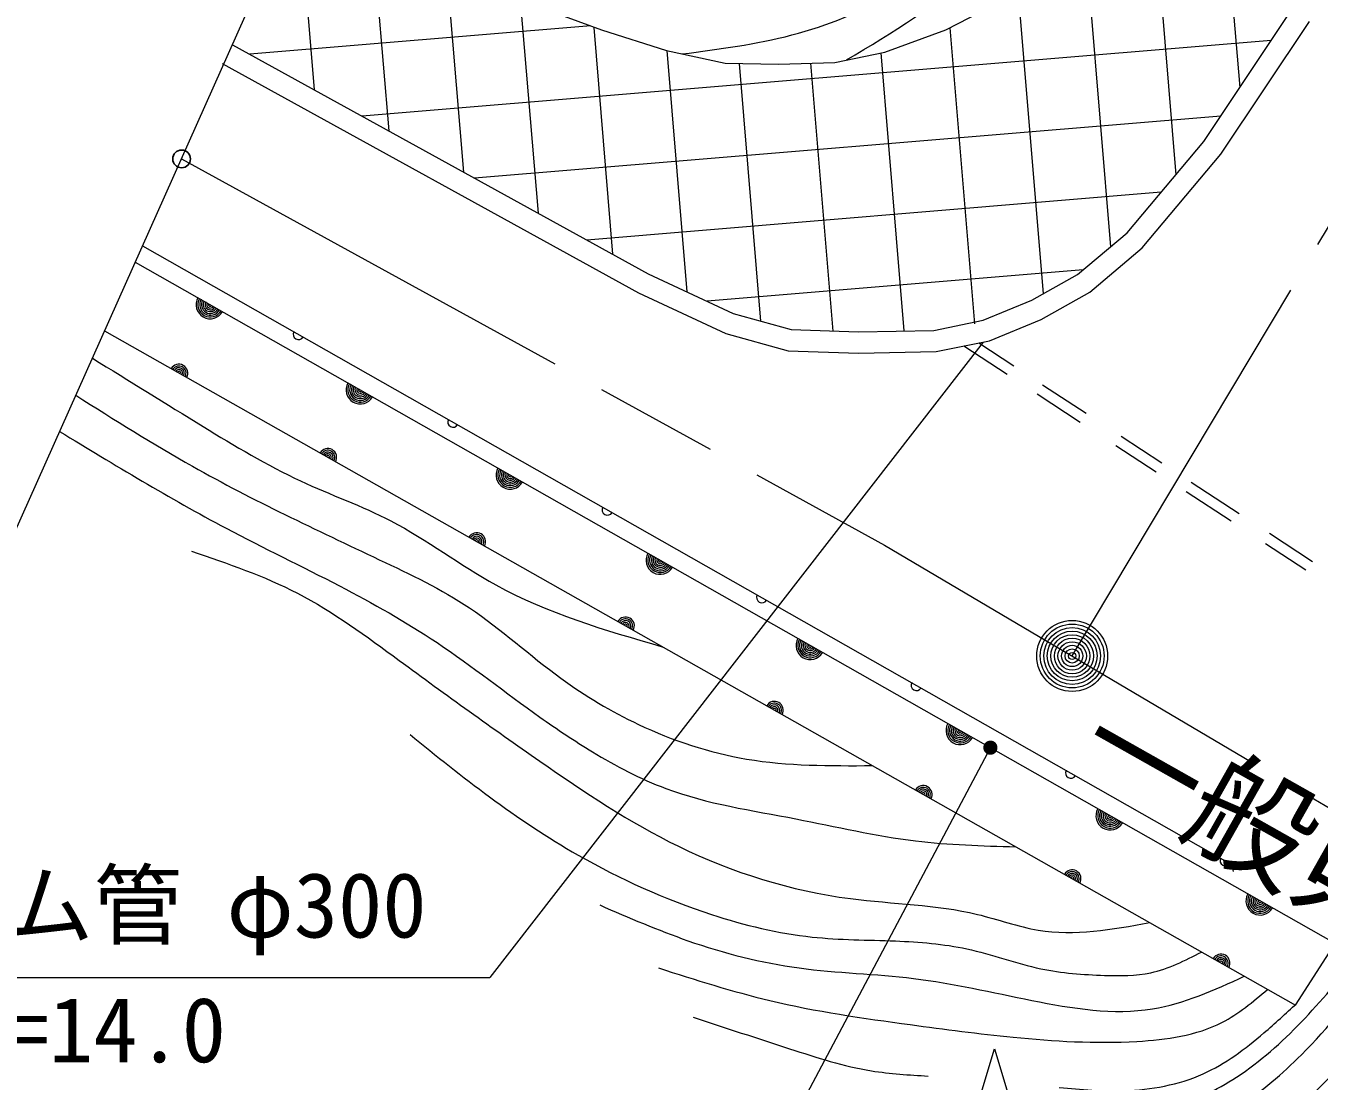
# Model space of a CAD drawing. Units: millimetres, scale not verified. Extents: x 40000 to 680000, y 20000 to 380000.
# Drawn here: x 481852 to 518294, y 261849 to 291572 of the extents above; entities that cross this region are included whole.
import ezdxf
from ezdxf.enums import TextEntityAlignment as Align

# ---------------------------------------------------------------- set-up
doc = ezdxf.new("R2010")
doc.units = ezdxf.units.MM
doc.header["$LTSCALE"] = 1000
doc.header["$PDMODE"] = 32
doc.header["$PDSIZE"] = 500
doc.linetypes.add('CHAIN', pattern=[18.5, 12, -1.5, 3.5, -1.5])
for name, color, linetype, lineweight in [('M-BGD', 7, 'Continuous', 13), ('M-BMK', 2, 'CHAIN', 13), ('M-BMK-SRVR', 3, 'Continuous', 13), ('M-STR-HTXT', 7, 'Continuous', 13), ('M-STR-STR3', 7, 'Continuous', 13), ('M-STR-STRC', 7, 'Continuous', 13)]:
    doc.layers.add(name, color=color, linetype=linetype, lineweight=lineweight)
doc.layers.add('M-OTRS', color=6, linetype='Continuous')
doc.styles.add('ＭＳ ゴシック', font='')
doc.styles.get('ＭＳ ゴシック').set_extended_font_data('MS Gothic')

# ---------------------------------------------------------------- blocks, each defined once
blk = doc.blocks.new('filled_dot')
at = {"color": 0, "linetype": 'Continuous', "lineweight": -2, "const_width": 1.25}
blk.add_lwpolyline([(-0.625, 0, 1), (0.625, 0, 1)], format="xyb", close=True, dxfattribs=at)

msp = doc.modelspace()

# ---------------------------------------------------------------- linework, layer by layer
at = {"layer": 'M-BGD'}
for p, q in [((515363, 298181), (516057, 289836)), ((513559, 295747), (514255, 287379)), ((489329, 294678), (498072, 291459)), ((489572, 294588), (489973, 289774)), ((491643, 293826), (492076, 288615)), ((511705, 293910), (512417, 285350)), ((493713, 293064), (494180, 287456)), ((495783, 292302), (496283, 286297)), ((509807, 292594), (510520, 284025)), ((507776, 291460), (508782, 291975)), ((515043, 288318), (517506, 292004)), ((497771, 291570), (488163, 290771)), ((515523, 287958), (518021, 291694)), ((497855, 291528), (498386, 285138)), ((498072, 291459), (499905, 290878)), ((506054, 290834), (507776, 291460)), ((507890, 291518), (508584, 283179)), ((487674, 291040), (499385, 284587)), ((516941, 291158), (491328, 289027)), ((499905, 290878), (501560, 290520)), ((499916, 290875), (500481, 284079)), ((504646, 290543), (506054, 290834)), ((505942, 290811), (506593, 282979)), ((487384, 290515), (499114, 284051)), ((501560, 290520), (503058, 290498)), ((501953, 290515), (502556, 283259)), ((503058, 290498), (504646, 290543)), ((503959, 290524), (504587, 282977)), ((515520, 289033), (494492, 287283)), ((512884, 285745), (515043, 288318)), ((513310, 285319), (515523, 287958)), ((513842, 286886), (497656, 285540)), ((511488, 284567), (512884, 285745)), ((485141, 285380), (515650, 268058)), ((511832, 284071), (513310, 285319)), ((484936, 284921), (536717, 255521)), ((511642, 284696), (501051, 283815)), ((499385, 284587), (501784, 283475)), ((510202, 283847), (511488, 284567)), ((499114, 284051), (501576, 282910)), ((510464, 283306), (511832, 284071)), ((508828, 283280), (510202, 283847)), ((501784, 283475), (503420, 283017)), ((507433, 282996), (508828, 283280)), ((509004, 282703), (510464, 283306)), ((484068, 282979), (517626, 263989)), ((501576, 282910), (503328, 282420)), ((503420, 283017), (505317, 282952)), ((505317, 282952), (507433, 282996)), ((507499, 282397), (509004, 282703)), ((508283, 282557), (509502, 281760)), ((508701, 282642), (509691, 281994)), ((503328, 282420), (505313, 282352)), ((505313, 282352), (507499, 282397)), ((510502, 281463), (511729, 280661)), ((510347, 281207), (511558, 280414)), ((512720, 280013), (513865, 279264)), ((512563, 279757), (513706, 279009)), ((514548, 278458), (515812, 277631)), ((514692, 278722), (516045, 277837)), ((516785, 276995), (517919, 276252)), ((516898, 277279), (518107, 276488)), ((517626, 263989), (518744, 265726)), ((508546, 260763), (509146, 262763)), ((509146, 262763), (509746, 260763))]:
    msp.add_line(p, q, dxfattribs=at)
for radius in [1000, 900, 800, 700, 600, 500, 400, 300, 200, 100]:
    msp.add_circle((511335, 273824), radius, dxfattribs=at)
for centre, radius, start, end in [((487049, 283722), 400, 150.413, 330.413), ((487049, 283722), 400, 150.413, 330.413), ((487049, 283722), 350, 150.413, 330.413), ((487049, 283722), 300, 150.413, 330.413), ((487049, 283722), 250, 150.413, 330.413), ((487049, 283722), 200, 150.413, 330.413), ((487049, 283722), 150, 150.413, 330.413), ((487049, 283722), 100, 150.413, 330.413), ((487049, 283722), 50, 150.413, 330.413), ((489535, 282885), 150, 150.413, 330.413), ((486165, 281792), 250, 330.4957, 150.4957), ((486165, 281792), 200, 330.4957, 150.4957), ((486165, 281792), 150, 330.4957, 150.4957), ((486165, 281792), 100, 330.4957, 150.4957), ((486165, 281792), 50, 330.4957, 150.4957), ((491275, 281322), 400, 150.413, 330.413), ((491275, 281322), 400, 150.413, 330.413), ((491275, 281322), 350, 150.413, 330.413), ((491275, 281322), 300, 150.413, 330.413), ((491275, 281322), 250, 150.413, 330.413), ((491275, 281322), 200, 150.413, 330.413), ((491275, 281322), 150, 150.413, 330.413), ((491275, 281322), 100, 150.413, 330.413), ((491275, 281322), 50, 150.413, 330.413), ((493888, 280414), 150, 150.413, 330.413), ((490360, 279418), 250, 330.4957, 150.4957), ((490360, 279418), 200, 330.4957, 150.4957), ((490360, 279418), 150, 330.4957, 150.4957), ((490360, 279418), 100, 330.4957, 150.4957), ((490360, 279418), 50, 330.4957, 150.4957), ((495501, 278923), 400, 150.413, 330.413), ((495501, 278923), 400, 150.413, 330.413), ((495501, 278923), 350, 150.413, 330.413), ((495501, 278923), 300, 150.413, 330.413), ((495501, 278923), 250, 150.413, 330.413), ((495501, 278923), 200, 150.413, 330.413), ((495501, 278923), 150, 150.413, 330.413), ((495501, 278923), 100, 150.413, 330.413), ((495501, 278923), 50, 150.413, 330.413), ((498240, 277942), 150, 150.413, 330.413), ((494555, 277045), 250, 330.4957, 150.4957), ((494555, 277045), 200, 330.4957, 150.4957), ((494555, 277045), 150, 330.4957, 150.4957), ((494555, 277045), 100, 330.4957, 150.4957), ((494555, 277045), 50, 330.4957, 150.4957), ((499727, 276523), 400, 150.413, 330.413), ((499727, 276523), 400, 150.413, 330.413), ((499727, 276523), 350, 150.413, 330.413), ((499727, 276523), 300, 150.413, 330.413), ((499727, 276523), 250, 150.413, 330.413), ((499727, 276523), 200, 150.413, 330.413), ((499727, 276523), 150, 150.413, 330.413), ((499727, 276523), 100, 150.413, 330.413), ((499727, 276523), 50, 150.413, 330.413), ((502593, 275471), 150, 150.413, 330.413), ((498749, 274671), 250, 330.4957, 150.4957), ((498749, 274671), 200, 330.4957, 150.4957), ((498749, 274671), 150, 330.4957, 150.4957), ((498749, 274671), 100, 330.4957, 150.4957), ((498749, 274671), 50, 330.4957, 150.4957), ((503953, 274124), 400, 150.413, 330.413), ((503953, 274124), 400, 150.413, 330.413), ((503953, 274124), 350, 150.413, 330.413), ((503953, 274124), 300, 150.413, 330.413), ((503953, 274124), 250, 150.413, 330.413), ((503953, 274124), 200, 150.413, 330.413), ((503953, 274124), 150, 150.413, 330.413), ((503953, 274124), 100, 150.413, 330.413), ((503953, 274124), 50, 150.413, 330.413), ((506945, 273000), 150, 150.413, 330.413), ((502944, 272297), 250, 330.4957, 150.4957), ((502944, 272297), 200, 330.4957, 150.4957), ((502944, 272297), 150, 330.4957, 150.4957), ((502944, 272297), 100, 330.4957, 150.4957), ((502944, 272297), 50, 330.4957, 150.4957), ((508179, 271725), 400, 150.413, 330.413), ((508179, 271725), 400, 150.413, 330.413), ((508179, 271725), 350, 150.413, 330.413), ((508179, 271725), 300, 150.413, 330.413), ((508179, 271725), 250, 150.413, 330.413), ((508179, 271725), 200, 150.413, 330.413), ((508179, 271725), 150, 150.413, 330.413), ((508179, 271725), 100, 150.413, 330.413), ((508179, 271725), 50, 150.413, 330.413), ((511298, 270529), 150, 150.413, 330.413), ((507139, 269924), 250, 330.4957, 150.4957), ((507139, 269924), 200, 330.4957, 150.4957), ((507139, 269924), 150, 330.4957, 150.4957), ((507139, 269924), 100, 330.4957, 150.4957), ((507139, 269924), 50, 330.4957, 150.4957), ((512405, 269325), 400, 150.413, 330.413), ((512405, 269325), 400, 150.413, 330.413), ((512405, 269325), 350, 150.413, 330.413), ((512405, 269325), 300, 150.413, 330.413), ((512405, 269325), 250, 150.413, 330.413), ((512405, 269325), 200, 150.413, 330.413), ((512405, 269325), 150, 150.413, 330.413), ((512405, 269325), 100, 150.413, 330.413), ((512405, 269325), 50, 150.413, 330.413), ((515650, 268058), 150, 150.413, 330.413), ((515403, 267623), 500, 15.413, 60.413), ((511334, 267550), 250, 330.4957, 150.4957), ((511334, 267550), 200, 330.4957, 150.4957), ((511334, 267550), 150, 330.4957, 150.4957), ((511334, 267550), 100, 330.4957, 150.4957), ((511334, 267550), 50, 330.4957, 150.4957), ((516631, 266926), 400, 150.413, 330.413), ((516631, 266926), 400, 150.413, 330.413), ((516631, 266926), 350, 150.413, 330.413), ((516631, 266926), 300, 150.413, 330.413), ((516631, 266926), 250, 150.413, 330.413), ((516631, 266926), 200, 150.413, 330.413), ((516631, 266926), 150, 150.413, 330.413), ((516631, 266926), 100, 150.413, 330.413), ((516631, 266926), 50, 150.413, 330.413), ((515528, 265176), 250, 330.4957, 150.4957), ((515528, 265176), 200, 330.4957, 150.4957), ((515528, 265176), 150, 330.4957, 150.4957), ((515528, 265176), 100, 330.4957, 150.4957), ((515528, 265176), 50, 330.4957, 150.4957)]:
    msp.add_arc(centre, radius, start, end, dxfattribs=at)
for points, knots in [([(500350, 290782), (501385, 290917), (502420, 291051), (503438, 291316), (504441, 291576), (505428, 291961), (506271, 292541), (507188, 293172), (507935, 294032), (508644, 294915), (509938, 296525), (511106, 298207), (512050, 300007), (513519, 302806), (514445, 305888), (515303, 308965), (515823, 310830), (516318, 312694), (516604, 314593), (516827, 316076), (516922, 317580), (517018, 319084)], [0, 0, 0, 0, 1, 1, 1, 2, 2, 2, 3, 3, 3, 4, 4, 4, 5, 5, 5, 6, 6, 6, 7, 7, 7, 7]), ([(504974, 290611), (506278, 291387), (507583, 292163), (508606, 293230), (509344, 294000), (509936, 294922), (510520, 295834), (510966, 296532), (511408, 297224), (511826, 297934), (511896, 298052), (511965, 298171), (512034, 298290), (512102, 298409), (512170, 298529), (512236, 298649), (512303, 298769), (512368, 298890), (512433, 299011), (512603, 299329), (512769, 299650), (512910, 299981), (513012, 300219), (513100, 300462), (513188, 300705)], [0, 0, 0, 0, 1, 1, 1, 2, 2, 2, 3, 3, 3, 4, 4, 4, 5, 5, 5, 6, 6, 6, 7, 7, 7, 8, 8, 8, 8]), ([(483726, 282213), (484764, 281571), (485802, 280929), (486845, 280290), (487741, 279741), (488642, 279195), (489595, 278753), (490435, 278364), (491317, 278057), (492137, 277630), (493160, 277099), (494088, 276383), (495094, 275827), (496549, 275024), (498167, 274554), (499786, 274085)], [0, 0, 0, 0, 1, 1, 1, 2, 2, 2, 3, 3, 3, 4, 4, 4, 5, 5, 5, 5]), ([(483258, 281166), (484345, 280481), (485432, 279796), (486549, 279167), (488256, 278206), (490032, 277378), (491812, 276536), (492685, 276124), (493558, 275708), (494355, 275177), (495252, 274579), (496053, 273835), (496927, 273196), (497613, 272695), (498345, 272259), (499115, 271896), (500083, 271439), (501112, 271097), (502161, 270920), (503325, 270724), (504514, 270730), (505703, 270736)], [0, 0, 0, 0, 1, 1, 1, 2, 2, 2, 3, 3, 3, 4, 4, 4, 5, 5, 5, 6, 6, 6, 7, 7, 7, 7]), ([(482803, 280149), (484350, 279208), (485897, 278267), (487496, 277423), (488551, 276865), (489628, 276349), (490689, 275797), (491630, 275307), (492557, 274788), (493439, 274201), (494430, 273540), (495364, 272792), (496336, 272102), (496818, 271761), (497308, 271433), (497815, 271127), (498476, 270726), (499164, 270361), (499884, 270092), (501056, 269655), (502312, 269474), (503551, 269235), (504678, 269018), (505791, 268752), (506921, 268615), (507854, 268502), (508798, 268476), (509743, 268450)], [0, 0, 0, 0, 1, 1, 1, 2, 2, 2, 3, 3, 3, 4, 4, 4, 5, 5, 5, 6, 6, 6, 7, 7, 7, 8, 8, 8, 9, 9, 9, 9]), ([(486520, 276772), (487540, 276426), (488560, 276080), (489506, 275590), (490519, 275066), (491447, 274378), (492374, 273698), (493689, 272734), (495002, 271787), (496336, 270860), (497591, 269990), (498864, 269136), (500239, 268466), (501762, 267724), (503408, 267206), (505088, 266989), (506283, 266834), (507496, 266831), (508666, 266546), (509240, 266405), (509805, 266197), (510381, 266102), (511403, 265934), (512461, 266124), (513519, 266313)], [0, 0, 0, 0, 1, 1, 1, 2, 2, 2, 3, 3, 3, 4, 4, 4, 5, 5, 5, 6, 6, 6, 7, 7, 7, 8, 8, 8, 8]), ([(492678, 271608), (493415, 271013), (494152, 270419), (494915, 269857), (495717, 269266), (496547, 268712), (497412, 268217), (498605, 267535), (499865, 266968), (501176, 266541), (502099, 266240), (503048, 266009), (504008, 265908), (504786, 265825), (505571, 265828), (506356, 265796), (507033, 265769), (507710, 265717), (508369, 265573), (509071, 265419), (509753, 265161), (510456, 265014), (511040, 264892), (511639, 264848), (512244, 264828), (512684, 264814), (513128, 264812), (513549, 264903), (514047, 265010), (514515, 265248), (514982, 265485)], [0, 0, 0, 0, 1, 1, 1, 2, 2, 2, 3, 3, 3, 4, 4, 4, 5, 5, 5, 6, 6, 6, 7, 7, 7, 8, 8, 8, 9, 9, 9, 10, 10, 10, 10]), ([(498022, 266810), (498842, 266455), (499662, 266100), (500506, 265805), (501522, 265450), (502573, 265181), (503640, 265037), (504710, 264892), (505797, 264872), (506863, 264742), (507981, 264605), (509075, 264346), (510203, 264121), (511335, 263896), (512500, 263704), (513603, 263885), (514491, 264031), (515338, 264418), (516186, 264804)], [0, 0, 0, 0, 1, 1, 1, 2, 2, 2, 3, 3, 3, 4, 4, 4, 5, 5, 5, 6, 6, 6, 6]), ([(508105, 260544), (509375, 260417), (510644, 260291), (511889, 260456), (512653, 260557), (513408, 260768), (514136, 261047), (514778, 261294), (515400, 261594), (515969, 261964), (517307, 262835), (518350, 264096), (519394, 265357)], [0, 0, 0, 0, 1, 1, 1, 2, 2, 2, 3, 3, 3, 4, 4, 4, 4]), ([(499678, 265037), (500717, 264704), (501755, 264372), (502812, 264120), (504114, 263810), (505444, 263622), (506774, 263441), (507740, 263310), (508706, 263183), (509671, 263087), (510825, 262972), (511978, 262901), (513160, 262969), (513991, 263016), (514837, 263132), (515555, 263501), (516020, 263741), (516431, 264087), (516842, 264433)], [0, 0, 0, 0, 1, 1, 1, 2, 2, 2, 3, 3, 3, 4, 4, 4, 5, 5, 5, 6, 6, 6, 6]), ([(504866, 260430), (505333, 260229), (505800, 260029), (506282, 259871), (506839, 259689), (507416, 259563), (507997, 259498), (508972, 259389), (509957, 259450), (510941, 259536), (511862, 259616), (512783, 259719), (513661, 259984), (514505, 260238), (515310, 260644), (516046, 261139), (516679, 261565), (517261, 262057), (517798, 262593), (518563, 263358), (519235, 264212), (519906, 265066)], [0, 0, 0, 0, 1, 1, 1, 2, 2, 2, 3, 3, 3, 4, 4, 4, 5, 5, 5, 6, 6, 6, 7, 7, 7, 7]), ([(506982, 258711), (507766, 258558), (508551, 258404), (509347, 258327), (510181, 258245), (511027, 258246), (511860, 258357), (512987, 258506), (514090, 258857), (515112, 259362), (515870, 259737), (516584, 260198), (517240, 260722), (518602, 261811), (519716, 263176), (520829, 264542)], [0, 0, 0, 0, 1, 1, 1, 2, 2, 2, 3, 3, 3, 4, 4, 4, 5, 5, 5, 5]), ([(507987, 256966), (508694, 256786), (509400, 256606), (510116, 256553), (510731, 256507), (511353, 256555), (511978, 256612), (512979, 256704), (513990, 256821), (514905, 257174), (516235, 257687), (517366, 258697), (518364, 259777), (519614, 261128), (520658, 262587), (521702, 264047)], [0, 0, 0, 0, 1, 1, 1, 2, 2, 2, 3, 3, 3, 4, 4, 4, 5, 5, 5, 5]), ([(510972, 261668), (511582, 261613), (512191, 261559), (512806, 261579), (513565, 261604), (514334, 261744), (515023, 262053), (515651, 262334), (516212, 262755), (516737, 263206), (517052, 263476), (517354, 263756), (517656, 264036)], [0, 0, 0, 0, 1, 1, 1, 2, 2, 2, 3, 3, 3, 4, 4, 4, 4]), ([(500654, 263647), (501559, 263352), (502464, 263056), (503374, 262761), (504134, 262514), (504897, 262267), (505680, 262140), (506206, 262055), (506742, 262024), (507277, 261992)], [0, 0, 0, 0, 1, 1, 1, 2, 2, 2, 3, 3, 3, 3]), ([(509613, 255518), (510278, 255345), (510943, 255173), (511624, 255104), (512411, 255025), (513221, 255086), (513989, 255282), (514949, 255527), (515844, 255983), (516679, 256524), (517796, 257248), (518805, 258122), (519695, 259097), (520892, 260408), (521875, 261899), (522858, 263390)], [0, 0, 0, 0, 1, 1, 1, 2, 2, 2, 3, 3, 3, 4, 4, 4, 5, 5, 5, 5]), ([(511949, 253656), (512523, 253614), (513097, 253572), (513664, 253626), (514333, 253690), (514993, 253888), (515615, 254159), (516768, 254661), (517790, 255415), (518719, 256258), (519722, 257167), (520617, 258179), (521439, 259245), (522319, 260386), (523115, 261589), (523910, 262793)], [0, 0, 0, 0, 1, 1, 1, 2, 2, 2, 3, 3, 3, 4, 4, 4, 5, 5, 5, 5]), ([(514706, 252940), (515245, 252988), (515785, 253036), (516308, 253164), (516897, 253308), (517466, 253554), (517985, 253872), (518693, 254307), (519308, 254876), (519885, 255475), (520616, 256233), (521288, 257037), (521935, 257861), (523025, 259249), (524046, 260693), (525066, 262136)], [0, 0, 0, 0, 1, 1, 1, 2, 2, 2, 3, 3, 3, 4, 4, 4, 5, 5, 5, 5])]:
    msp.add_open_spline(points, degree=3, knots=knots, dxfattribs=at)
at = {"layer": 'M-BMK'}
for p, q in [((511335, 273824), (520176, 288614)), ((486235, 287826), (506049, 276949)), ((506049, 276949), (541619, 255921))]:
    msp.add_line(p, q, dxfattribs=at)
at = {"layer": 'M-BMK-SRVR'}
msp.add_line((479673, 273148), (504672, 329069), dxfattribs=at)
at = {"layer": 'M-OTRS'}
msp.add_point((486241, 287824), dxfattribs=at)
at = {"layer": 'M-STR-STR3'}
for p in [(508823, 282666), (472590, 264767)]:
    msp.add_line(p, (494927, 264770), dxfattribs=at)
at = {"layer": 'M-STR-STRC'}
msp.add_line((501008, 256101), (509031, 271241), dxfattribs=at)

# ---------------------------------------------------------------- block references
at = {"layer": 'M-STR-STRC', "xscale": 160, "yscale": 160, "rotation": 242.1}
msp.add_blockref('filled_dot', (509031, 271241), dxfattribs=at)

# ---------------------------------------------------------------- texts
at = {"layer": 'M-STR-HTXT', "style": 'ＭＳ ゴシック'}
msp.add_text('一般県道萩長門峡線', height=2566, rotation=330.562, dxfattribs=at).set_placement((510858, 269955), align=Align.BOTTOM_LEFT)
at = {"layer": 'M-STR-STR3', "style": 'ＭＳ ゴシック'}
for s, p in [('ヒューム管 φ300', (473758, 265341)), ('L=14.0', (480009, 261830))]:
    msp.add_text(s, height=1833, rotation=0.008, dxfattribs=at).set_placement(p, align=Align.BOTTOM_LEFT)

doc.saveas('drawing.dxf')
